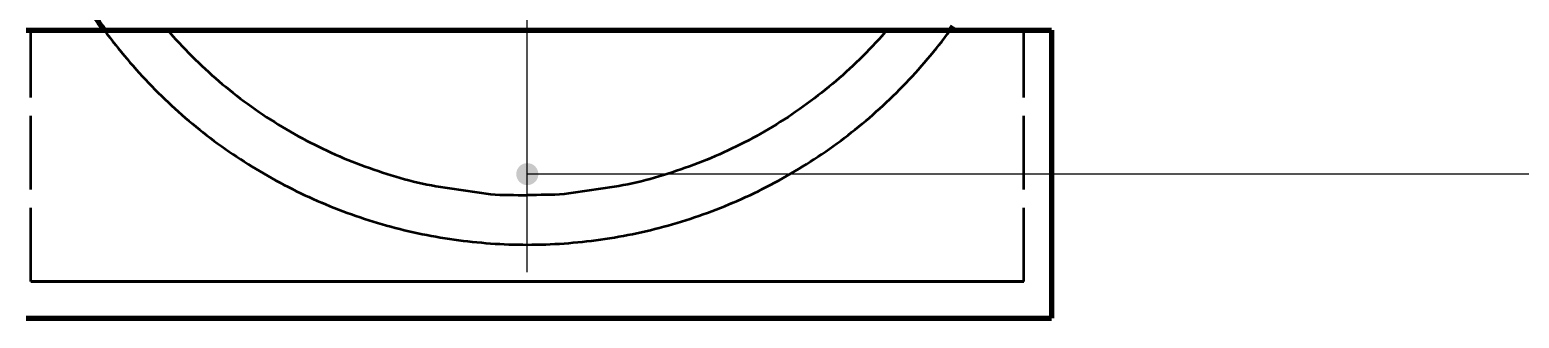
# Model space of a CAD drawing. Header units: millimetres. Extents: x 0 to 2382, y 0 to 420.
# Drawn here: x 147.3 to 228.3, y 136 to 151.6 of the extents above; entities that cross this region are included whole.
import ezdxf

# ---------------------------------------------------------------- set-up
doc = ezdxf.new("R2010")
doc.units = ezdxf.units.MM
doc.linetypes.add('IRAM-E-TRAZOS', pattern=[5, 4, -1])
doc.linetypes.add('IRAM-F-TRAZO-PUNTO', pattern=[20, 15, -2, 1, -2])
for name, color, linetype, lineweight in [('01-VISIBLE', 7, 'CONTINUOUS', 70), ('02-OCULTA', 4, 'IRAM-E-TRAZOS', 35), ('03-EJE', 1, 'IRAM-F-TRAZO-PUNTO', 18), ('04-COTA', 3, 'CONTINUOUS', 18), ('08-FINA', 5, 'CONTINUOUS', 18)]:
    doc.layers.add(name, color=color, linetype=linetype, lineweight=lineweight)
doc.styles.add('ISO3098', font='isocpeur.ttf')
doc.dimstyles.new('FLAMA-IRAM', dxfattribs={"dimtxt": 3.5, "dimasz": 3.5, "dimexe": 2, "dimexo": 1.5, "dimgap": 1, "dimtad": 1, "dimdec": 1, "dimtxsty": 'ISO3098', "dimblk": 'IRAM_FLECHA', "dimblk1": 'IRAM_FLECHA', "dimblk2": 'IRAM_FLECHA', "dimcen": 2.5, "dimclrd": 256, "dimclre": 256, "dimclrt": 256, "dimazin": 3, "dimtfac": 1, "dimtmove": 0, "dimatfit": 3, "dimlwd": 18, "dimlwe": 18})

# ---------------------------------------------------------------- blocks, each defined once
blk = doc.blocks.new('IRAM_FLECHA')
blk.add_solid([(0, 0), (-1, 0.125), (-1, -0.125)])

msp = doc.modelspace()

# ---------------------------------------------------------------- hatches: boundary and pattern name
at = {"layer": '08-FINA'}
h = msp.add_hatch(color=7, dxfattribs=at)
h.dxf.hatch_style = 1
edge = h.paths.add_edge_path()
edge.add_arc((174.355, 143.789), 0.6, 0, 360)

# ---------------------------------------------------------------- linework, layer by layer
at = {"layer": '01-VISIBLE'}
msp.add_line((202.855, 151.626), (202.855, 135.951), dxfattribs=at)
for points in [[(150.079, 153.521), (150.213, 153.305), (150.349, 153.091), (150.486, 152.878), (150.626, 152.666), (150.767, 152.456), (150.91, 152.246), (151.055, 152.038), (151.202, 151.832), (151.351, 151.626)], [(147.105, 151.626), (147.355, 151.626), (147.605, 151.626), (147.855, 151.626), (148.105, 151.626), (148.355, 151.626), (148.605, 151.626), (148.855, 151.626), (149.105, 151.626), (149.355, 151.626), (149.605, 151.626), (149.855, 151.626), (150.105, 151.626), (150.355, 151.626), (150.605, 151.626), (150.855, 151.626), (151.105, 151.626), (151.355, 151.626), (151.605, 151.626), (151.855, 151.626), (152.105, 151.626), (152.355, 151.626), (152.605, 151.626), (152.855, 151.626), (153.105, 151.626), (153.355, 151.626), (153.605, 151.626), (153.855, 151.626), (154.105, 151.626), (154.355, 151.626), (154.605, 151.626), (154.855, 151.626), (155.105, 151.626), (155.355, 151.626), (155.605, 151.626), (155.855, 151.626), (156.105, 151.626), (156.355, 151.626), (156.605, 151.626), (156.855, 151.626), (157.105, 151.626), (157.355, 151.626), (157.605, 151.626), (157.855, 151.626), (158.105, 151.626), (158.355, 151.626), (158.605, 151.626), (158.855, 151.626), (159.105, 151.626), (159.355, 151.626), (159.605, 151.626), (159.855, 151.626), (160.105, 151.626), (160.355, 151.626), (160.605, 151.626), (160.855, 151.626), (161.105, 151.626), (161.355, 151.626), (161.605, 151.626), (161.855, 151.626), (162.105, 151.626), (162.355, 151.626), (162.605, 151.626), (162.855, 151.626), (163.105, 151.626), (163.355, 151.626), (163.605, 151.626), (163.855, 151.626), (164.105, 151.626), (164.355, 151.626), (164.605, 151.626), (164.855, 151.626), (165.105, 151.626), (165.355, 151.626), (165.605, 151.626), (165.855, 151.626), (166.105, 151.626), (166.355, 151.626), (166.605, 151.626), (166.855, 151.626), (167.105, 151.626), (167.355, 151.626), (167.605, 151.626), (167.855, 151.626), (168.105, 151.626), (168.355, 151.626), (168.605, 151.626), (168.855, 151.626), (169.105, 151.626), (169.355, 151.626), (169.605, 151.626), (169.855, 151.626), (170.105, 151.626), (170.355, 151.626), (170.605, 151.626), (170.855, 151.626), (171.105, 151.626), (171.355, 151.626), (171.605, 151.626), (171.855, 151.626), (172.105, 151.626), (172.355, 151.626), (172.605, 151.626), (172.855, 151.626), (173.105, 151.626), (173.355, 151.626), (173.605, 151.626), (173.855, 151.626), (174.105, 151.626), (174.355, 151.626), (174.605, 151.626), (174.855, 151.626), (175.105, 151.626), (175.355, 151.626), (175.605, 151.626), (175.855, 151.626), (176.105, 151.626), (176.355, 151.626), (176.605, 151.626), (176.855, 151.626), (177.105, 151.626), (177.355, 151.626), (177.605, 151.626), (177.855, 151.626), (178.105, 151.626), (178.355, 151.626), (178.605, 151.626), (178.855, 151.626), (179.105, 151.626), (179.355, 151.626), (179.605, 151.626), (179.855, 151.626), (180.105, 151.626), (180.355, 151.626), (180.605, 151.626), (180.855, 151.626), (181.105, 151.626), (181.355, 151.626), (181.605, 151.626), (181.855, 151.626), (182.105, 151.626), (182.355, 151.626), (182.605, 151.626), (182.855, 151.626), (183.105, 151.626), (183.355, 151.626), (183.605, 151.626), (183.855, 151.626), (184.105, 151.626), (184.355, 151.626), (184.605, 151.626), (184.855, 151.626), (185.105, 151.626), (185.355, 151.626), (185.605, 151.626), (185.855, 151.626), (186.105, 151.626), (186.355, 151.626), (186.605, 151.626), (186.855, 151.626), (187.105, 151.626), (187.355, 151.626), (187.605, 151.626), (187.855, 151.626), (188.105, 151.626), (188.355, 151.626), (188.605, 151.626), (188.855, 151.626), (189.105, 151.626), (189.355, 151.626), (189.605, 151.626), (189.855, 151.626), (190.105, 151.626), (190.355, 151.626), (190.605, 151.626), (190.855, 151.626), (191.105, 151.626), (191.355, 151.626), (191.605, 151.626), (191.855, 151.626), (192.105, 151.626), (192.355, 151.626), (192.605, 151.626), (192.855, 151.626), (193.105, 151.626), (193.355, 151.626), (193.605, 151.626), (193.855, 151.626), (194.105, 151.626), (194.355, 151.626), (194.605, 151.626), (194.855, 151.626), (195.105, 151.626), (195.355, 151.626), (195.605, 151.626), (195.855, 151.626), (196.105, 151.626), (196.355, 151.626), (196.605, 151.626), (196.855, 151.626), (197.105, 151.626), (197.355, 151.626), (197.605, 151.626), (197.855, 151.626), (198.105, 151.626), (198.355, 151.626), (198.605, 151.626), (198.855, 151.626), (199.105, 151.626), (199.355, 151.626), (199.605, 151.626), (199.855, 151.626), (200.105, 151.626), (200.355, 151.626), (200.605, 151.626), (200.855, 151.626), (201.105, 151.626), (201.355, 151.626), (201.605, 151.626), (201.855, 151.626), (202.105, 151.626), (202.355, 151.626), (202.605, 151.626), (202.855, 151.626)], [(197.359, 151.626), (197.508, 151.833)], [(147.105, 135.951), (147.355, 135.951), (147.605, 135.951), (147.855, 135.951), (148.105, 135.951), (148.355, 135.951), (148.605, 135.951), (148.855, 135.951), (149.105, 135.951), (149.355, 135.951), (149.605, 135.951), (149.855, 135.951), (150.105, 135.951), (150.355, 135.951), (150.605, 135.951), (150.855, 135.951), (151.105, 135.951), (151.355, 135.951), (151.605, 135.951), (151.855, 135.951), (152.105, 135.951), (152.355, 135.951), (152.605, 135.951), (152.855, 135.951), (153.105, 135.951), (153.355, 135.951), (153.605, 135.951), (153.855, 135.951), (154.105, 135.951), (154.355, 135.951), (154.605, 135.951), (154.855, 135.951), (155.105, 135.951), (155.355, 135.951), (155.605, 135.951), (155.855, 135.951), (156.105, 135.951), (156.355, 135.951), (156.605, 135.951), (156.855, 135.951), (157.105, 135.951), (157.355, 135.951), (157.605, 135.951), (157.855, 135.951), (158.105, 135.951), (158.355, 135.951), (158.605, 135.951), (158.855, 135.951), (159.105, 135.951), (159.355, 135.951), (159.605, 135.951), (159.855, 135.951), (160.105, 135.951), (160.355, 135.951), (160.605, 135.951), (160.855, 135.951), (161.105, 135.951), (161.355, 135.951), (161.605, 135.951), (161.855, 135.951), (162.105, 135.951), (162.355, 135.951), (162.605, 135.951), (162.855, 135.951), (163.105, 135.951), (163.355, 135.951), (163.605, 135.951), (163.855, 135.951), (164.105, 135.951), (164.355, 135.951), (164.605, 135.951), (164.855, 135.951), (165.105, 135.951), (165.355, 135.951), (165.605, 135.951), (165.855, 135.951), (166.105, 135.951), (166.355, 135.951), (166.605, 135.951), (166.855, 135.951), (167.105, 135.951), (167.355, 135.951), (167.605, 135.951), (167.855, 135.951), (168.105, 135.951), (168.355, 135.951), (168.605, 135.951), (168.855, 135.951), (169.105, 135.951), (169.355, 135.951), (169.605, 135.951), (169.855, 135.951), (170.105, 135.951), (170.355, 135.951), (170.605, 135.951), (170.855, 135.951), (171.105, 135.951), (171.355, 135.951), (171.605, 135.951), (171.855, 135.951), (172.105, 135.951), (172.355, 135.951), (172.605, 135.951), (172.855, 135.951), (173.105, 135.951), (173.355, 135.951), (173.605, 135.951), (173.855, 135.951), (174.105, 135.951), (174.355, 135.951), (174.605, 135.951), (174.855, 135.951), (175.105, 135.951), (175.355, 135.951), (175.605, 135.951), (175.855, 135.951), (176.105, 135.951), (176.355, 135.951), (176.605, 135.951), (176.855, 135.951), (177.105, 135.951), (177.355, 135.951), (177.605, 135.951), (177.855, 135.951), (178.105, 135.951), (178.355, 135.951), (178.605, 135.951), (178.855, 135.951), (179.105, 135.951), (179.355, 135.951), (179.605, 135.951), (179.855, 135.951), (180.105, 135.951), (180.355, 135.951), (180.605, 135.951), (180.855, 135.951), (181.105, 135.951), (181.355, 135.951), (181.605, 135.951), (181.855, 135.951), (182.105, 135.951), (182.355, 135.951), (182.605, 135.951), (182.855, 135.951), (183.105, 135.951), (183.355, 135.951), (183.605, 135.951), (183.855, 135.951), (184.105, 135.951), (184.355, 135.951), (184.605, 135.951), (184.855, 135.951), (185.105, 135.951), (185.355, 135.951), (185.605, 135.951), (185.855, 135.951), (186.105, 135.951), (186.355, 135.951), (186.605, 135.951), (186.855, 135.951), (187.105, 135.951), (187.355, 135.951), (187.605, 135.951), (187.855, 135.951), (188.105, 135.951), (188.355, 135.951), (188.605, 135.951), (188.855, 135.951), (189.105, 135.951), (189.355, 135.951), (189.605, 135.951), (189.855, 135.951), (190.105, 135.951), (190.355, 135.951), (190.605, 135.951), (190.855, 135.951), (191.105, 135.951), (191.355, 135.951), (191.605, 135.951), (191.855, 135.951), (192.105, 135.951), (192.355, 135.951), (192.605, 135.951), (192.855, 135.951), (193.105, 135.951), (193.355, 135.951), (193.605, 135.951), (193.855, 135.951), (194.105, 135.951), (194.355, 135.951), (194.605, 135.951), (194.855, 135.951), (195.105, 135.951), (195.355, 135.951), (195.605, 135.951), (195.855, 135.951), (196.105, 135.951), (196.355, 135.951), (196.605, 135.951), (196.855, 135.951), (197.105, 135.951), (197.355, 135.951), (197.605, 135.951), (197.855, 135.951), (198.105, 135.951), (198.355, 135.951), (198.605, 135.951), (198.855, 135.951), (199.105, 135.951), (199.355, 135.951), (199.605, 135.951), (199.855, 135.951), (200.105, 135.951), (200.355, 135.951), (200.605, 135.951), (200.855, 135.951), (201.105, 135.951), (201.355, 135.951), (201.605, 135.951), (201.855, 135.951), (202.105, 135.951), (202.355, 135.951), (202.605, 135.951), (202.855, 135.951)]]:
    msp.add_lwpolyline(points, dxfattribs=at)
at = {"layer": '02-OCULTA'}
for p, q in [((147.355, 137.951), (147.355, 151.626)), ((201.355, 137.951), (201.355, 151.626))]:
    msp.add_line(p, q, dxfattribs=at)
for points in [[(202.855, 151.626), (202.605, 151.626), (202.355, 151.626), (202.105, 151.626), (201.855, 151.626), (201.605, 151.626), (201.355, 151.626), (201.105, 151.626), (200.855, 151.626), (200.605, 151.626), (200.355, 151.626), (200.105, 151.626), (199.855, 151.626), (199.605, 151.626), (199.355, 151.626), (199.105, 151.626), (198.855, 151.626), (198.605, 151.626), (198.355, 151.626), (198.105, 151.626), (197.855, 151.626), (197.605, 151.626), (197.355, 151.626), (197.105, 151.626), (196.855, 151.626), (196.605, 151.626), (196.355, 151.626), (196.105, 151.626), (195.855, 151.626), (195.605, 151.626), (195.355, 151.626), (195.105, 151.626), (194.855, 151.626), (194.605, 151.626), (194.355, 151.626), (194.105, 151.626), (193.855, 151.626), (193.605, 151.626), (193.355, 151.626), (193.105, 151.626), (192.855, 151.626), (192.605, 151.626), (192.355, 151.626), (192.105, 151.626), (191.855, 151.626), (191.605, 151.626), (191.355, 151.626), (191.105, 151.626), (190.855, 151.626), (190.605, 151.626), (190.355, 151.626), (190.105, 151.626), (189.855, 151.626), (189.605, 151.626), (189.355, 151.626), (189.105, 151.626), (188.855, 151.626), (188.605, 151.626), (188.355, 151.626), (188.105, 151.626), (187.855, 151.626), (187.605, 151.626), (187.355, 151.626), (187.105, 151.626), (186.855, 151.626), (186.605, 151.626), (186.355, 151.626), (186.105, 151.626), (185.855, 151.626), (185.605, 151.626), (185.355, 151.626), (185.105, 151.626), (184.855, 151.626), (184.605, 151.626), (184.355, 151.626), (184.105, 151.626), (183.855, 151.626), (183.605, 151.626), (183.355, 151.626), (183.105, 151.626), (182.855, 151.626), (182.605, 151.626), (182.355, 151.626), (182.105, 151.626), (181.855, 151.626), (181.605, 151.626), (181.355, 151.626), (181.105, 151.626), (180.855, 151.626), (180.605, 151.626), (180.355, 151.626), (180.105, 151.626), (179.855, 151.626), (179.605, 151.626), (179.355, 151.626), (179.105, 151.626), (178.855, 151.626), (178.605, 151.626), (178.355, 151.626), (178.105, 151.626), (177.855, 151.626), (177.605, 151.626), (177.355, 151.626), (177.105, 151.626), (176.855, 151.626), (176.605, 151.626), (176.355, 151.626), (176.105, 151.626), (175.855, 151.626), (175.605, 151.626), (175.355, 151.626), (175.105, 151.626), (174.855, 151.626), (174.605, 151.626), (174.355, 151.626), (174.105, 151.626), (173.855, 151.626), (173.605, 151.626), (173.355, 151.626), (173.105, 151.626), (172.855, 151.626), (172.605, 151.626), (172.355, 151.626), (172.105, 151.626), (171.855, 151.626), (171.605, 151.626), (171.355, 151.626), (171.105, 151.626), (170.855, 151.626), (170.605, 151.626), (170.355, 151.626), (170.105, 151.626), (169.855, 151.626), (169.605, 151.626), (169.355, 151.626), (169.105, 151.626), (168.855, 151.626), (168.605, 151.626), (168.355, 151.626), (168.105, 151.626), (167.855, 151.626), (167.605, 151.626), (167.355, 151.626), (167.105, 151.626), (166.855, 151.626), (166.605, 151.626), (166.355, 151.626), (166.105, 151.626), (165.855, 151.626), (165.605, 151.626), (165.355, 151.626), (165.105, 151.626), (164.855, 151.626), (164.605, 151.626), (164.355, 151.626), (164.105, 151.626), (163.855, 151.626), (163.605, 151.626), (163.355, 151.626), (163.105, 151.626), (162.855, 151.626), (162.605, 151.626), (162.355, 151.626), (162.105, 151.626), (161.855, 151.626), (161.605, 151.626), (161.355, 151.626), (161.105, 151.626), (160.855, 151.626), (160.605, 151.626), (160.355, 151.626), (160.105, 151.626), (159.855, 151.626), (159.605, 151.626), (159.355, 151.626), (159.105, 151.626), (158.855, 151.626), (158.605, 151.626), (158.355, 151.626), (158.105, 151.626), (157.855, 151.626), (157.605, 151.626), (157.355, 151.626), (157.105, 151.626), (156.855, 151.626), (156.605, 151.626), (156.355, 151.626), (156.105, 151.626), (155.855, 151.626), (155.605, 151.626), (155.355, 151.626), (155.105, 151.626), (154.855, 151.626), (154.605, 151.626), (154.355, 151.626), (154.105, 151.626), (153.855, 151.626), (153.605, 151.626), (153.355, 151.626), (153.105, 151.626), (152.855, 151.626), (152.605, 151.626), (152.355, 151.626), (152.105, 151.626), (151.855, 151.626), (151.605, 151.626), (151.355, 151.626), (151.105, 151.626), (150.855, 151.626), (150.605, 151.626), (150.355, 151.626), (150.105, 151.626), (149.855, 151.626), (149.605, 151.626), (149.355, 151.626), (149.105, 151.626), (148.855, 151.626), (148.605, 151.626), (148.355, 151.626), (148.105, 151.626), (147.855, 151.626), (147.605, 151.626), (147.355, 151.626), (147.105, 151.626)], [(201.355, 151.626), (201.105, 151.626), (200.855, 151.626), (200.605, 151.626), (200.355, 151.626), (200.105, 151.626), (199.855, 151.626), (199.605, 151.626), (199.355, 151.626), (199.105, 151.626), (198.855, 151.626), (198.605, 151.626), (198.355, 151.626), (198.105, 151.626), (197.855, 151.626), (197.605, 151.626), (197.355, 151.626), (197.105, 151.626), (196.855, 151.626), (196.605, 151.626), (196.355, 151.626), (196.105, 151.626), (195.855, 151.626), (195.605, 151.626), (195.355, 151.626), (195.105, 151.626), (194.855, 151.626), (194.605, 151.626), (194.355, 151.626), (194.105, 151.626), (193.855, 151.626), (193.605, 151.626), (193.355, 151.626), (193.105, 151.626), (192.855, 151.626), (192.605, 151.626), (192.355, 151.626), (192.105, 151.626), (191.855, 151.626), (191.605, 151.626), (191.355, 151.626), (191.105, 151.626), (190.855, 151.626), (190.605, 151.626), (190.355, 151.626), (190.105, 151.626), (189.855, 151.626), (189.605, 151.626), (189.355, 151.626), (189.105, 151.626), (188.855, 151.626), (188.605, 151.626), (188.355, 151.626), (188.105, 151.626), (187.855, 151.626), (187.605, 151.626), (187.355, 151.626), (187.105, 151.626), (186.855, 151.626), (186.605, 151.626), (186.355, 151.626), (186.105, 151.626), (185.855, 151.626), (185.605, 151.626), (185.355, 151.626), (185.105, 151.626), (184.855, 151.626), (184.605, 151.626), (184.355, 151.626), (184.105, 151.626), (183.855, 151.626), (183.605, 151.626), (183.355, 151.626), (183.105, 151.626), (182.855, 151.626), (182.605, 151.626), (182.355, 151.626), (182.105, 151.626), (181.855, 151.626), (181.605, 151.626), (181.355, 151.626), (181.105, 151.626), (180.855, 151.626), (180.605, 151.626), (180.355, 151.626), (180.105, 151.626), (179.855, 151.626), (179.605, 151.626), (179.355, 151.626), (179.105, 151.626), (178.855, 151.626), (178.605, 151.626), (178.355, 151.626), (178.105, 151.626), (177.855, 151.626), (177.605, 151.626), (177.355, 151.626), (177.105, 151.626), (176.855, 151.626), (176.605, 151.626), (176.355, 151.626), (176.105, 151.626), (175.855, 151.626), (175.605, 151.626), (175.355, 151.626), (175.105, 151.626), (174.855, 151.626), (174.605, 151.626), (174.355, 151.626), (174.105, 151.626), (173.855, 151.626), (173.605, 151.626), (173.355, 151.626), (173.105, 151.626), (172.855, 151.626), (172.605, 151.626), (172.355, 151.626), (172.105, 151.626), (171.855, 151.626), (171.605, 151.626), (171.355, 151.626), (171.105, 151.626), (170.855, 151.626), (170.605, 151.626), (170.355, 151.626), (170.105, 151.626), (169.855, 151.626), (169.605, 151.626), (169.355, 151.626), (169.105, 151.626), (168.855, 151.626), (168.605, 151.626), (168.355, 151.626), (168.105, 151.626), (167.855, 151.626), (167.605, 151.626), (167.355, 151.626), (167.105, 151.626), (166.855, 151.626), (166.605, 151.626), (166.355, 151.626), (166.105, 151.626), (165.855, 151.626), (165.605, 151.626), (165.355, 151.626), (165.105, 151.626), (164.855, 151.626), (164.605, 151.626), (164.355, 151.626), (164.105, 151.626), (163.855, 151.626), (163.605, 151.626), (163.355, 151.626), (163.105, 151.626), (162.855, 151.626), (162.605, 151.626), (162.355, 151.626), (162.105, 151.626), (161.855, 151.626), (161.605, 151.626), (161.355, 151.626), (161.105, 151.626), (160.855, 151.626), (160.605, 151.626), (160.355, 151.626), (160.105, 151.626), (159.855, 151.626), (159.605, 151.626), (159.355, 151.626), (159.105, 151.626), (158.855, 151.626), (158.605, 151.626), (158.355, 151.626), (158.105, 151.626), (157.855, 151.626), (157.605, 151.626), (157.355, 151.626), (157.105, 151.626), (156.855, 151.626), (156.605, 151.626), (156.355, 151.626), (156.105, 151.626), (155.855, 151.626), (155.605, 151.626), (155.355, 151.626), (155.105, 151.626), (154.855, 151.626), (154.605, 151.626), (154.355, 151.626), (154.105, 151.626), (153.855, 151.626), (153.605, 151.626), (153.355, 151.626), (153.105, 151.626), (152.855, 151.626), (152.605, 151.626), (152.355, 151.626), (152.105, 151.626), (151.855, 151.626), (151.605, 151.626), (151.355, 151.626), (151.105, 151.626), (150.855, 151.626), (150.605, 151.626), (150.355, 151.626), (150.105, 151.626), (149.855, 151.626), (149.605, 151.626), (149.355, 151.626), (149.105, 151.626), (148.855, 151.626), (148.605, 151.626), (148.355, 151.626), (148.105, 151.626), (147.855, 151.626), (147.605, 151.626), (147.355, 151.626)], [(147.355, 151.626), (147.605, 151.626), (147.855, 151.626), (148.105, 151.626), (148.355, 151.626), (148.605, 151.626), (148.855, 151.626), (149.105, 151.626), (149.355, 151.626), (149.605, 151.626), (149.855, 151.626), (150.105, 151.626), (150.355, 151.626), (150.605, 151.626), (150.855, 151.626), (151.105, 151.626), (151.355, 151.626), (151.605, 151.626), (151.855, 151.626), (152.105, 151.626), (152.355, 151.626), (152.605, 151.626), (152.855, 151.626), (153.105, 151.626), (153.355, 151.626), (153.605, 151.626), (153.855, 151.626), (154.105, 151.626), (154.355, 151.626), (154.605, 151.626), (154.855, 151.626), (155.105, 151.626), (155.355, 151.626), (155.605, 151.626), (155.855, 151.626), (156.105, 151.626), (156.355, 151.626), (156.605, 151.626), (156.855, 151.626), (157.105, 151.626), (157.355, 151.626), (157.605, 151.626), (157.855, 151.626), (158.105, 151.626), (158.355, 151.626), (158.605, 151.626), (158.855, 151.626), (159.105, 151.626), (159.355, 151.626), (159.605, 151.626), (159.855, 151.626), (160.105, 151.626), (160.355, 151.626), (160.605, 151.626), (160.855, 151.626), (161.105, 151.626), (161.355, 151.626), (161.605, 151.626), (161.855, 151.626), (162.105, 151.626), (162.355, 151.626), (162.605, 151.626), (162.855, 151.626), (163.105, 151.626), (163.355, 151.626), (163.605, 151.626), (163.855, 151.626), (164.105, 151.626), (164.355, 151.626), (164.605, 151.626), (164.855, 151.626), (165.105, 151.626), (165.355, 151.626), (165.605, 151.626), (165.855, 151.626), (166.105, 151.626), (166.355, 151.626), (166.605, 151.626), (166.855, 151.626), (167.105, 151.626), (167.355, 151.626), (167.605, 151.626), (167.855, 151.626), (168.105, 151.626), (168.355, 151.626), (168.605, 151.626), (168.855, 151.626), (169.105, 151.626), (169.355, 151.626), (169.605, 151.626), (169.855, 151.626), (170.105, 151.626), (170.355, 151.626), (170.605, 151.626), (170.855, 151.626), (171.105, 151.626), (171.355, 151.626), (171.605, 151.626), (171.855, 151.626), (172.105, 151.626), (172.355, 151.626), (172.605, 151.626), (172.855, 151.626), (173.105, 151.626), (173.355, 151.626), (173.605, 151.626), (173.855, 151.626), (174.105, 151.626), (174.355, 151.626), (174.605, 151.626), (174.855, 151.626), (175.105, 151.626), (175.355, 151.626), (175.605, 151.626), (175.855, 151.626), (176.105, 151.626), (176.355, 151.626), (176.605, 151.626), (176.855, 151.626), (177.105, 151.626), (177.355, 151.626), (177.605, 151.626), (177.855, 151.626), (178.105, 151.626), (178.355, 151.626), (178.605, 151.626), (178.855, 151.626), (179.105, 151.626), (179.355, 151.626), (179.605, 151.626), (179.855, 151.626), (180.105, 151.626), (180.355, 151.626), (180.605, 151.626), (180.855, 151.626), (181.105, 151.626), (181.355, 151.626), (181.605, 151.626), (181.855, 151.626), (182.105, 151.626), (182.355, 151.626), (182.605, 151.626), (182.855, 151.626), (183.105, 151.626), (183.355, 151.626), (183.605, 151.626), (183.855, 151.626), (184.105, 151.626), (184.355, 151.626), (184.605, 151.626), (184.855, 151.626), (185.105, 151.626), (185.355, 151.626), (185.605, 151.626), (185.855, 151.626), (186.105, 151.626), (186.355, 151.626), (186.605, 151.626), (186.855, 151.626), (187.105, 151.626), (187.355, 151.626), (187.605, 151.626), (187.855, 151.626), (188.105, 151.626), (188.355, 151.626), (188.605, 151.626), (188.855, 151.626), (189.105, 151.626), (189.355, 151.626), (189.605, 151.626), (189.855, 151.626), (190.105, 151.626), (190.355, 151.626), (190.605, 151.626), (190.855, 151.626), (191.105, 151.626), (191.355, 151.626), (191.605, 151.626), (191.855, 151.626), (192.105, 151.626), (192.355, 151.626), (192.605, 151.626), (192.855, 151.626), (193.105, 151.626), (193.355, 151.626), (193.605, 151.626), (193.855, 151.626), (194.105, 151.626), (194.355, 151.626), (194.605, 151.626), (194.855, 151.626), (195.105, 151.626), (195.355, 151.626), (195.605, 151.626), (195.855, 151.626), (196.105, 151.626), (196.355, 151.626), (196.605, 151.626), (196.855, 151.626), (197.105, 151.626), (197.355, 151.626), (197.605, 151.626), (197.855, 151.626), (198.105, 151.626), (198.355, 151.626), (198.605, 151.626), (198.855, 151.626), (199.105, 151.626), (199.355, 151.626), (199.605, 151.626), (199.855, 151.626), (200.105, 151.626), (200.355, 151.626), (200.605, 151.626), (200.855, 151.626), (201.105, 151.626), (201.355, 151.626)], [(151.351, 151.626), (151.5, 151.425), (151.65, 151.225), (151.802, 151.027), (151.956, 150.829), (152.112, 150.633), (152.269, 150.439), (152.428, 150.246), (152.589, 150.054), (152.751, 149.863), (152.915, 149.675), (153.081, 149.487), (153.248, 149.301), (153.417, 149.116), (153.587, 148.933), (153.76, 148.752), (153.933, 148.572), (154.109, 148.393), (154.285, 148.216), (154.464, 148.041), (154.644, 147.867), (154.825, 147.695), (155.008, 147.524), (155.193, 147.355), (155.379, 147.188), (155.566, 147.022), (155.755, 146.858), (155.945, 146.695), (156.137, 146.535), (156.33, 146.376), (156.524, 146.218), (156.72, 146.063), (156.917, 145.909), (157.116, 145.756), (157.316, 145.606), (157.517, 145.457), (157.72, 145.31), (157.923, 145.165), (158.128, 145.022), (158.335, 144.88), (158.542, 144.741), (158.751, 144.603), (158.961, 144.467), (159.172, 144.332), (159.384, 144.2), (159.598, 144.07), (159.812, 143.941), (160.028, 143.814), (160.245, 143.689), (160.463, 143.566), (160.682, 143.445), (160.902, 143.326), (161.123, 143.209), (161.345, 143.094), (161.568, 142.981), (161.792, 142.87), (162.017, 142.76), (162.243, 142.653), (162.47, 142.548), (162.698, 142.444), (162.927, 142.343), (163.157, 142.244), (163.387, 142.146), (163.618, 142.051), (163.851, 141.958), (164.084, 141.867), (164.317, 141.778), (164.552, 141.691), (164.787, 141.605), (165.023, 141.523), (165.26, 141.442), (165.497, 141.363), (165.736, 141.286), (165.974, 141.211), (166.214, 141.139), (166.454, 141.069), (166.695, 141), (166.936, 140.934), (167.178, 140.87), (167.42, 140.808), (167.663, 140.748), (167.906, 140.691), (168.15, 140.635), (168.395, 140.582), (168.64, 140.53), (168.885, 140.481), (169.131, 140.434), (169.377, 140.39), (169.623, 140.347), (169.87, 140.307), (170.118, 140.268), (170.365, 140.232), (170.613, 140.198), (170.861, 140.166), (171.11, 140.137), (171.358, 140.109), (171.607, 140.084), (171.856, 140.061), (172.106, 140.04), (172.355, 140.022), (172.605, 140.005), (172.855, 139.991), (173.104, 139.979), (173.354, 139.969), (173.605, 139.961), (173.855, 139.956), (174.105, 139.953), (174.355, 139.951)], [(154.754, 151.676), (154.917, 151.486), (155.083, 151.299), (155.25, 151.113), (155.419, 150.928), (155.59, 150.745), (155.762, 150.564), (155.937, 150.385), (156.113, 150.207), (156.29, 150.031), (156.47, 149.857), (156.651, 149.684), (156.834, 149.513), (157.018, 149.344), (157.204, 149.177), (157.392, 149.012), (157.581, 148.848), (157.772, 148.687), (157.965, 148.527), (158.159, 148.369), (158.354, 148.212), (158.551, 148.058), (158.75, 147.906), (158.95, 147.756), (159.151, 147.607), (159.354, 147.461), (159.558, 147.316), (159.764, 147.174), (159.971, 147.033), (160.179, 146.895), (160.389, 146.759), (160.6, 146.624), (160.812, 146.492), (161.026, 146.362), (161.241, 146.234), (161.457, 146.107), (161.674, 145.983), (161.892, 145.861), (162.112, 145.741), (162.333, 145.624), (162.555, 145.508), (162.777, 145.394), (163.001, 145.283), (163.227, 145.174), (163.453, 145.067), (163.68, 144.962), (163.908, 144.86), (164.138, 144.76), (164.368, 144.662), (164.599, 144.567), (164.832, 144.475), (165.065, 144.384), (165.299, 144.296), (165.534, 144.21), (165.77, 144.126), (166.006, 144.044), (166.243, 143.963), (166.481, 143.885), (166.719, 143.809), (166.958, 143.734), (167.197, 143.661), (167.437, 143.59), (167.678, 143.522), (167.919, 143.457), (168.162, 143.395), (168.405, 143.337), (168.649, 143.281), (168.894, 143.23), (169.139, 143.181), (169.385, 143.136), (169.632, 143.094), (169.879, 143.054), (170.126, 143.017), (170.374, 142.98), (170.621, 142.944), (170.869, 142.91), (171.117, 142.877), (171.365, 142.843), (171.613, 142.808), (171.86, 142.769), (172.107, 142.729), (172.355, 142.697), (172.604, 142.677), (172.854, 142.667), (173.104, 142.661), (173.354, 142.657), (173.604, 142.654), (173.855, 142.652), (174.105, 142.651), (174.355, 142.651)], [(193.956, 151.676), (193.793, 151.486), (193.627, 151.299), (193.46, 151.113), (193.291, 150.928), (193.12, 150.745), (192.948, 150.564), (192.773, 150.385), (192.597, 150.207), (192.42, 150.031), (192.24, 149.857), (192.059, 149.684), (191.876, 149.513), (191.692, 149.344), (191.506, 149.177), (191.318, 149.012), (191.129, 148.848), (190.938, 148.686), (190.745, 148.527), (190.551, 148.369), (190.356, 148.212), (190.159, 148.058), (189.96, 147.906), (189.76, 147.756), (189.559, 147.607), (189.356, 147.461), (189.152, 147.316), (188.946, 147.174), (188.739, 147.033), (188.531, 146.895), (188.321, 146.759), (188.11, 146.624), (187.898, 146.492), (187.684, 146.362), (187.469, 146.234), (187.253, 146.107), (187.036, 145.983), (186.817, 145.861), (186.598, 145.741), (186.377, 145.624), (186.155, 145.508), (185.933, 145.394), (185.709, 145.283), (185.483, 145.174), (185.257, 145.067), (185.03, 144.962), (184.802, 144.86), (184.572, 144.76), (184.342, 144.662), (184.111, 144.567), (183.878, 144.475), (183.645, 144.384), (183.411, 144.296), (183.176, 144.21), (182.94, 144.126), (182.704, 144.044), (182.467, 143.963), (182.229, 143.885), (181.991, 143.809), (181.752, 143.734), (181.513, 143.661), (181.273, 143.59), (181.032, 143.522), (180.791, 143.457), (180.548, 143.395), (180.305, 143.337), (180.061, 143.281), (179.816, 143.23), (179.571, 143.181), (179.325, 143.136), (179.078, 143.094), (178.831, 143.054), (178.584, 143.016), (178.336, 142.98), (178.089, 142.945), (177.841, 142.91), (177.593, 142.876), (177.345, 142.843), (177.097, 142.808), (176.85, 142.77), (176.603, 142.729), (176.355, 142.696), (176.106, 142.678), (175.856, 142.667), (175.606, 142.661), (175.356, 142.656), (175.106, 142.654), (174.855, 142.652), (174.605, 142.652), (174.355, 142.651)], [(174.355, 139.951), (174.605, 139.953), (174.855, 139.956), (175.105, 139.961), (175.356, 139.969), (175.606, 139.979), (175.855, 139.991), (176.105, 140.005), (176.355, 140.022), (176.604, 140.04), (176.854, 140.061), (177.103, 140.084), (177.352, 140.109), (177.6, 140.137), (177.849, 140.166), (178.097, 140.198), (178.345, 140.232), (178.592, 140.268), (178.84, 140.307), (179.087, 140.347), (179.333, 140.39), (179.579, 140.434), (179.825, 140.481), (180.07, 140.53), (180.315, 140.582), (180.56, 140.635), (180.804, 140.691), (181.047, 140.748), (181.29, 140.808), (181.532, 140.87), (181.774, 140.934), (182.015, 141), (182.256, 141.069), (182.496, 141.139), (182.736, 141.211), (182.974, 141.286), (183.213, 141.363), (183.45, 141.442), (183.687, 141.523), (183.923, 141.605), (184.158, 141.691), (184.393, 141.778), (184.626, 141.867), (184.859, 141.958), (185.092, 142.051), (185.323, 142.146), (185.553, 142.244), (185.783, 142.343), (186.012, 142.444), (186.24, 142.548), (186.467, 142.653), (186.693, 142.76), (186.918, 142.87), (187.142, 142.981), (187.365, 143.094), (187.587, 143.209), (187.808, 143.326), (188.028, 143.445), (188.247, 143.566), (188.465, 143.689), (188.682, 143.814), (188.898, 143.941), (189.112, 144.07), (189.326, 144.2), (189.538, 144.332), (189.749, 144.467), (189.959, 144.603), (190.168, 144.741), (190.375, 144.88), (190.582, 145.022), (190.787, 145.165), (190.99, 145.31), (191.193, 145.457), (191.394, 145.606), (191.594, 145.756), (191.793, 145.909), (191.99, 146.063), (192.186, 146.218), (192.38, 146.376), (192.573, 146.535), (192.765, 146.695), (192.955, 146.858), (193.144, 147.022), (193.331, 147.188), (193.517, 147.355), (193.702, 147.524), (193.885, 147.695), (194.066, 147.867), (194.246, 148.041), (194.425, 148.216), (194.601, 148.393), (194.777, 148.572), (194.95, 148.752), (195.123, 148.933), (195.293, 149.116), (195.462, 149.301), (195.629, 149.487), (195.795, 149.675), (195.959, 149.863), (196.121, 150.054), (196.282, 150.246), (196.441, 150.439), (196.598, 150.633), (196.754, 150.829), (196.908, 151.027), (197.06, 151.225), (197.21, 151.425), (197.359, 151.626)], [(201.355, 137.951), (201.105, 137.951), (200.855, 137.951), (200.605, 137.951), (200.355, 137.951), (200.105, 137.951), (199.855, 137.951), (199.605, 137.951), (199.355, 137.951), (199.105, 137.951), (198.855, 137.951), (198.605, 137.951), (198.355, 137.951), (198.105, 137.951), (197.855, 137.951), (197.605, 137.951), (197.355, 137.951), (197.105, 137.951), (196.855, 137.951), (196.605, 137.951), (196.355, 137.951), (196.105, 137.951), (195.855, 137.951), (195.605, 137.951), (195.355, 137.951), (195.105, 137.951), (194.855, 137.951), (194.605, 137.951), (194.355, 137.951), (194.105, 137.951), (193.855, 137.951), (193.605, 137.951), (193.355, 137.951), (193.105, 137.951), (192.855, 137.951), (192.605, 137.951), (192.355, 137.951), (192.105, 137.951), (191.855, 137.951), (191.605, 137.951), (191.355, 137.951), (191.105, 137.951), (190.855, 137.951), (190.605, 137.951), (190.355, 137.951), (190.105, 137.951), (189.855, 137.951), (189.605, 137.951), (189.355, 137.951), (189.105, 137.951), (188.855, 137.951), (188.605, 137.951), (188.355, 137.951), (188.105, 137.951), (187.855, 137.951), (187.605, 137.951), (187.355, 137.951), (187.105, 137.951), (186.855, 137.951), (186.605, 137.951), (186.355, 137.951), (186.105, 137.951), (185.855, 137.951), (185.605, 137.951), (185.355, 137.951), (185.105, 137.951), (184.855, 137.951), (184.605, 137.951), (184.355, 137.951), (184.105, 137.951), (183.855, 137.951), (183.605, 137.951), (183.355, 137.951), (183.105, 137.951), (182.855, 137.951), (182.605, 137.951), (182.355, 137.951), (182.105, 137.951), (181.855, 137.951), (181.605, 137.951), (181.355, 137.951), (181.105, 137.951), (180.855, 137.951), (180.605, 137.951), (180.355, 137.951), (180.105, 137.951), (179.855, 137.951), (179.605, 137.951), (179.355, 137.951), (179.105, 137.951), (178.855, 137.951), (178.605, 137.951), (178.355, 137.951), (178.105, 137.951), (177.855, 137.951), (177.605, 137.951), (177.355, 137.951), (177.105, 137.951), (176.855, 137.951), (176.605, 137.951), (176.355, 137.951), (176.105, 137.951), (175.855, 137.951), (175.605, 137.951), (175.355, 137.951), (175.105, 137.951), (174.855, 137.951), (174.605, 137.951), (174.355, 137.951), (174.105, 137.951), (173.855, 137.951), (173.605, 137.951), (173.355, 137.951), (173.105, 137.951), (172.855, 137.951), (172.605, 137.951), (172.355, 137.951), (172.105, 137.951), (171.855, 137.951), (171.605, 137.951), (171.355, 137.951), (171.105, 137.951), (170.855, 137.951), (170.605, 137.951), (170.355, 137.951), (170.105, 137.951), (169.855, 137.951), (169.605, 137.951), (169.355, 137.951), (169.105, 137.951), (168.855, 137.951), (168.605, 137.951), (168.355, 137.951), (168.105, 137.951), (167.855, 137.951), (167.605, 137.951), (167.355, 137.951), (167.105, 137.951), (166.855, 137.951), (166.605, 137.951), (166.355, 137.951), (166.105, 137.951), (165.855, 137.951), (165.605, 137.951), (165.355, 137.951), (165.105, 137.951), (164.855, 137.951), (164.605, 137.951), (164.355, 137.951), (164.105, 137.951), (163.855, 137.951), (163.605, 137.951), (163.355, 137.951), (163.105, 137.951), (162.855, 137.951), (162.605, 137.951), (162.355, 137.951), (162.105, 137.951), (161.855, 137.951), (161.605, 137.951), (161.355, 137.951), (161.105, 137.951), (160.855, 137.951), (160.605, 137.951), (160.355, 137.951), (160.105, 137.951), (159.855, 137.951), (159.605, 137.951), (159.355, 137.951), (159.105, 137.951), (158.855, 137.951), (158.605, 137.951), (158.355, 137.951), (158.105, 137.951), (157.855, 137.951), (157.605, 137.951), (157.355, 137.951), (157.105, 137.951), (156.855, 137.951), (156.605, 137.951), (156.355, 137.951), (156.105, 137.951), (155.855, 137.951), (155.605, 137.951), (155.355, 137.951), (155.105, 137.951), (154.855, 137.951), (154.605, 137.951), (154.355, 137.951), (154.105, 137.951), (153.855, 137.951), (153.605, 137.951), (153.355, 137.951), (153.105, 137.951), (152.855, 137.951), (152.605, 137.951), (152.355, 137.951), (152.105, 137.951), (151.855, 137.951), (151.605, 137.951), (151.355, 137.951), (151.105, 137.951), (150.855, 137.951), (150.605, 137.951), (150.355, 137.951), (150.105, 137.951), (149.855, 137.951), (149.605, 137.951), (149.355, 137.951), (149.105, 137.951), (148.855, 137.951), (148.605, 137.951), (148.355, 137.951), (148.105, 137.951), (147.855, 137.951), (147.605, 137.951), (147.355, 137.951)], [(147.355, 137.951), (147.605, 137.951), (147.855, 137.951), (148.105, 137.951), (148.355, 137.951), (148.605, 137.951), (148.855, 137.951), (149.105, 137.951), (149.355, 137.951), (149.605, 137.951), (149.855, 137.951), (150.105, 137.951), (150.355, 137.951), (150.605, 137.951), (150.855, 137.951), (151.105, 137.951), (151.355, 137.951), (151.605, 137.951), (151.855, 137.951), (152.105, 137.951), (152.355, 137.951), (152.605, 137.951), (152.855, 137.951), (153.105, 137.951), (153.355, 137.951), (153.605, 137.951), (153.855, 137.951), (154.105, 137.951), (154.355, 137.951), (154.605, 137.951), (154.855, 137.951), (155.105, 137.951), (155.355, 137.951), (155.605, 137.951), (155.855, 137.951), (156.105, 137.951), (156.355, 137.951), (156.605, 137.951), (156.855, 137.951), (157.105, 137.951), (157.355, 137.951), (157.605, 137.951), (157.855, 137.951), (158.105, 137.951), (158.355, 137.951), (158.605, 137.951), (158.855, 137.951), (159.105, 137.951), (159.355, 137.951), (159.605, 137.951), (159.855, 137.951), (160.105, 137.951), (160.355, 137.951), (160.605, 137.951), (160.855, 137.951), (161.105, 137.951), (161.355, 137.951), (161.605, 137.951), (161.855, 137.951), (162.105, 137.951), (162.355, 137.951), (162.605, 137.951), (162.855, 137.951), (163.105, 137.951), (163.355, 137.951), (163.605, 137.951), (163.855, 137.951), (164.105, 137.951), (164.355, 137.951), (164.605, 137.951), (164.855, 137.951), (165.105, 137.951), (165.355, 137.951), (165.605, 137.951), (165.855, 137.951), (166.105, 137.951), (166.355, 137.951), (166.605, 137.951), (166.855, 137.951), (167.105, 137.951), (167.355, 137.951), (167.605, 137.951), (167.855, 137.951), (168.105, 137.951), (168.355, 137.951), (168.605, 137.951), (168.855, 137.951), (169.105, 137.951), (169.355, 137.951), (169.605, 137.951), (169.855, 137.951), (170.105, 137.951), (170.355, 137.951), (170.605, 137.951), (170.855, 137.951), (171.105, 137.951), (171.355, 137.951), (171.605, 137.951), (171.855, 137.951), (172.105, 137.951), (172.355, 137.951), (172.605, 137.951), (172.855, 137.951), (173.105, 137.951), (173.355, 137.951), (173.605, 137.951), (173.855, 137.951), (174.105, 137.951), (174.355, 137.951), (174.605, 137.951), (174.855, 137.951), (175.105, 137.951), (175.355, 137.951), (175.605, 137.951), (175.855, 137.951), (176.105, 137.951), (176.355, 137.951), (176.605, 137.951), (176.855, 137.951), (177.105, 137.951), (177.355, 137.951), (177.605, 137.951), (177.855, 137.951), (178.105, 137.951), (178.355, 137.951), (178.605, 137.951), (178.855, 137.951), (179.105, 137.951), (179.355, 137.951), (179.605, 137.951), (179.855, 137.951), (180.105, 137.951), (180.355, 137.951), (180.605, 137.951), (180.855, 137.951), (181.105, 137.951), (181.355, 137.951), (181.605, 137.951), (181.855, 137.951), (182.105, 137.951), (182.355, 137.951), (182.605, 137.951), (182.855, 137.951), (183.105, 137.951), (183.355, 137.951), (183.605, 137.951), (183.855, 137.951), (184.105, 137.951), (184.355, 137.951), (184.605, 137.951), (184.855, 137.951), (185.105, 137.951), (185.355, 137.951), (185.605, 137.951), (185.855, 137.951), (186.105, 137.951), (186.355, 137.951), (186.605, 137.951), (186.855, 137.951), (187.105, 137.951), (187.355, 137.951), (187.605, 137.951), (187.855, 137.951), (188.105, 137.951), (188.355, 137.951), (188.605, 137.951), (188.855, 137.951), (189.105, 137.951), (189.355, 137.951), (189.605, 137.951), (189.855, 137.951), (190.105, 137.951), (190.355, 137.951), (190.605, 137.951), (190.855, 137.951), (191.105, 137.951), (191.355, 137.951), (191.605, 137.951), (191.855, 137.951), (192.105, 137.951), (192.355, 137.951), (192.605, 137.951), (192.855, 137.951), (193.105, 137.951), (193.355, 137.951), (193.605, 137.951), (193.855, 137.951), (194.105, 137.951), (194.355, 137.951), (194.605, 137.951), (194.855, 137.951), (195.105, 137.951), (195.355, 137.951), (195.605, 137.951), (195.855, 137.951), (196.105, 137.951), (196.355, 137.951), (196.605, 137.951), (196.855, 137.951), (197.105, 137.951), (197.355, 137.951), (197.605, 137.951), (197.855, 137.951), (198.105, 137.951), (198.355, 137.951), (198.605, 137.951), (198.855, 137.951), (199.105, 137.951), (199.355, 137.951), (199.605, 137.951), (199.855, 137.951), (200.105, 137.951), (200.355, 137.951), (200.605, 137.951), (200.855, 137.951), (201.105, 137.951), (201.355, 137.951)], [(202.855, 135.951), (202.605, 135.951), (202.355, 135.951), (202.105, 135.951), (201.855, 135.951), (201.605, 135.951), (201.355, 135.951), (201.105, 135.951), (200.855, 135.951), (200.605, 135.951), (200.355, 135.951), (200.105, 135.951), (199.855, 135.951), (199.605, 135.951), (199.355, 135.951), (199.105, 135.951), (198.855, 135.951), (198.605, 135.951), (198.355, 135.951), (198.105, 135.951), (197.855, 135.951), (197.605, 135.951), (197.355, 135.951), (197.105, 135.951), (196.855, 135.951), (196.605, 135.951), (196.355, 135.951), (196.105, 135.951), (195.855, 135.951), (195.605, 135.951), (195.355, 135.951), (195.105, 135.951), (194.855, 135.951), (194.605, 135.951), (194.355, 135.951), (194.105, 135.951), (193.855, 135.951), (193.605, 135.951), (193.355, 135.951), (193.105, 135.951), (192.855, 135.951), (192.605, 135.951), (192.355, 135.951), (192.105, 135.951), (191.855, 135.951), (191.605, 135.951), (191.355, 135.951), (191.105, 135.951), (190.855, 135.951), (190.605, 135.951), (190.355, 135.951), (190.105, 135.951), (189.855, 135.951), (189.605, 135.951), (189.355, 135.951), (189.105, 135.951), (188.855, 135.951), (188.605, 135.951), (188.355, 135.951), (188.105, 135.951), (187.855, 135.951), (187.605, 135.951), (187.355, 135.951), (187.105, 135.951), (186.855, 135.951), (186.605, 135.951), (186.355, 135.951), (186.105, 135.951), (185.855, 135.951), (185.605, 135.951), (185.355, 135.951), (185.105, 135.951), (184.855, 135.951), (184.605, 135.951), (184.355, 135.951), (184.105, 135.951), (183.855, 135.951), (183.605, 135.951), (183.355, 135.951), (183.105, 135.951), (182.855, 135.951), (182.605, 135.951), (182.355, 135.951), (182.105, 135.951), (181.855, 135.951), (181.605, 135.951), (181.355, 135.951), (181.105, 135.951), (180.855, 135.951), (180.605, 135.951), (180.355, 135.951), (180.105, 135.951), (179.855, 135.951), (179.605, 135.951), (179.355, 135.951), (179.105, 135.951), (178.855, 135.951), (178.605, 135.951), (178.355, 135.951), (178.105, 135.951), (177.855, 135.951), (177.605, 135.951), (177.355, 135.951), (177.105, 135.951), (176.855, 135.951), (176.605, 135.951), (176.355, 135.951), (176.105, 135.951), (175.855, 135.951), (175.605, 135.951), (175.355, 135.951), (175.105, 135.951), (174.855, 135.951), (174.605, 135.951), (174.355, 135.951), (174.105, 135.951), (173.855, 135.951), (173.605, 135.951), (173.355, 135.951), (173.105, 135.951), (172.855, 135.951), (172.605, 135.951), (172.355, 135.951), (172.105, 135.951), (171.855, 135.951), (171.605, 135.951), (171.355, 135.951), (171.105, 135.951), (170.855, 135.951), (170.605, 135.951), (170.355, 135.951), (170.105, 135.951), (169.855, 135.951), (169.605, 135.951), (169.355, 135.951), (169.105, 135.951), (168.855, 135.951), (168.605, 135.951), (168.355, 135.951), (168.105, 135.951), (167.855, 135.951), (167.605, 135.951), (167.355, 135.951), (167.105, 135.951), (166.855, 135.951), (166.605, 135.951), (166.355, 135.951), (166.105, 135.951), (165.855, 135.951), (165.605, 135.951), (165.355, 135.951), (165.105, 135.951), (164.855, 135.951), (164.605, 135.951), (164.355, 135.951), (164.105, 135.951), (163.855, 135.951), (163.605, 135.951), (163.355, 135.951), (163.105, 135.951), (162.855, 135.951), (162.605, 135.951), (162.355, 135.951), (162.105, 135.951), (161.855, 135.951), (161.605, 135.951), (161.355, 135.951), (161.105, 135.951), (160.855, 135.951), (160.605, 135.951), (160.355, 135.951), (160.105, 135.951), (159.855, 135.951), (159.605, 135.951), (159.355, 135.951), (159.105, 135.951), (158.855, 135.951), (158.605, 135.951), (158.355, 135.951), (158.105, 135.951), (157.855, 135.951), (157.605, 135.951), (157.355, 135.951), (157.105, 135.951), (156.855, 135.951), (156.605, 135.951), (156.355, 135.951), (156.105, 135.951), (155.855, 135.951), (155.605, 135.951), (155.355, 135.951), (155.105, 135.951), (154.855, 135.951), (154.605, 135.951), (154.355, 135.951), (154.105, 135.951), (153.855, 135.951), (153.605, 135.951), (153.355, 135.951), (153.105, 135.951), (152.855, 135.951), (152.605, 135.951), (152.355, 135.951), (152.105, 135.951), (151.855, 135.951), (151.605, 135.951), (151.355, 135.951), (151.105, 135.951), (150.855, 135.951), (150.605, 135.951), (150.355, 135.951), (150.105, 135.951), (149.855, 135.951), (149.605, 135.951), (149.355, 135.951), (149.105, 135.951), (148.855, 135.951), (148.605, 135.951), (148.355, 135.951), (148.105, 135.951), (147.855, 135.951), (147.605, 135.951), (147.355, 135.951), (147.105, 135.951)]]:
    msp.add_lwpolyline(points, dxfattribs=at)
at = {"layer": '03-EJE'}
msp.add_line((174.355, 138.451), (174.355, 369.674), dxfattribs=at)
at = {"layer": '08-FINA'}
msp.add_line((242.99, 143.789), (174.355, 143.789), dxfattribs=at)

# ---------------------------------------------------------------- dimensions: what is measured, and where the dimension line sits
at = {"layer": '04-COTA'}
msp.add_linear_dim(base=(97.855, 135.951), p1=(145.855, 135.951), p2=(171.355, 345.569), angle=90, dimstyle='FLAMA-IRAM', override={"dimlfac": 2}, dxfattribs=at).render()

doc.saveas('drawing.dxf')
